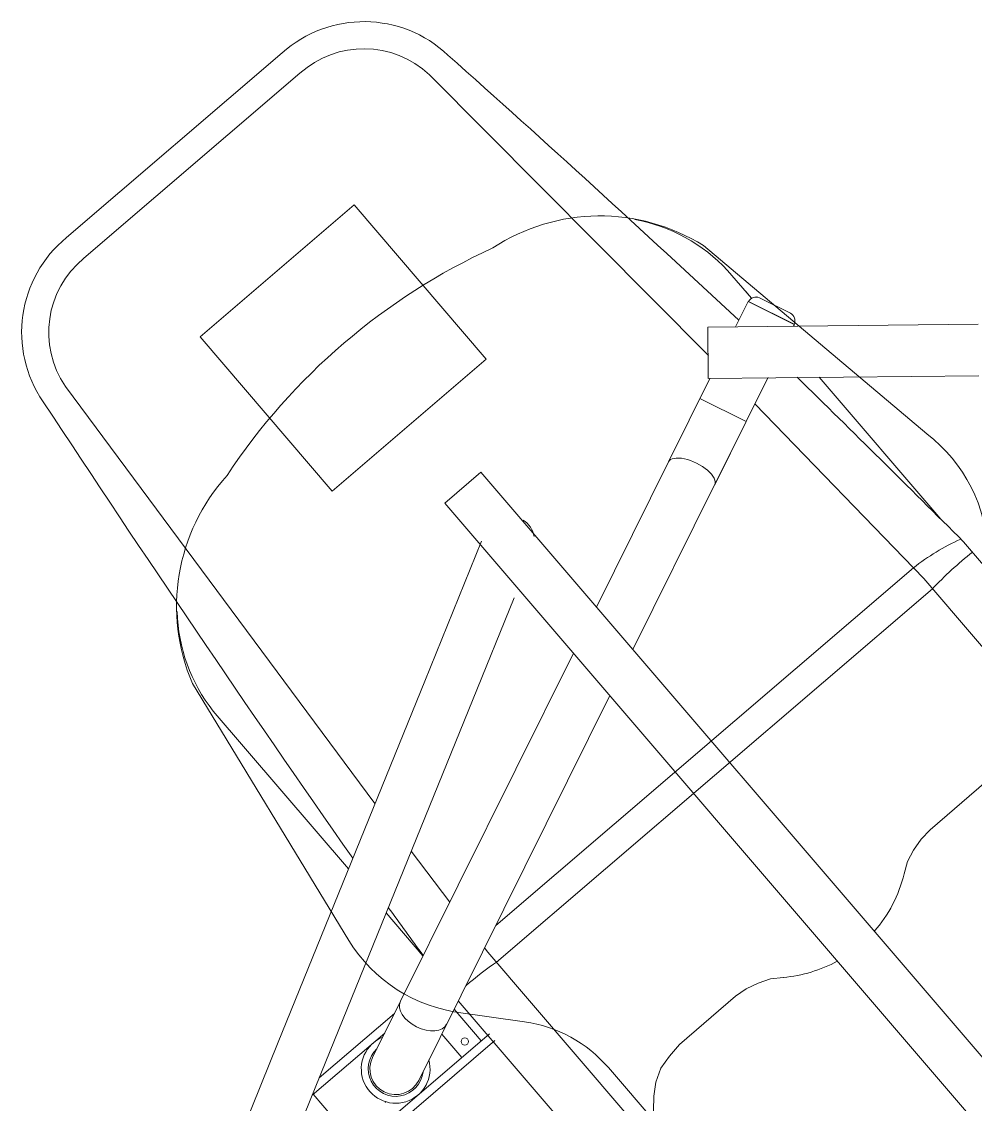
# Model space of a CAD drawing. Header units: metres. Extents: x 2999 to 3109, y 1752 to 1796.
# Drawn here: x 3010.811 to 3011.516, y 1761.376 to 1762.176 of the extents above; entities that cross this region are included whole.
import ezdxf

# ---------------------------------------------------------------- set-up
doc = ezdxf.new("R2010")
doc.units = ezdxf.units.M
doc.layers.add('PAREDES', color=7, linetype='Continuous')

msp = doc.modelspace()

# ---------------------------------------------------------------- linework, layer by layer
at = {"layer": 'PAREDES', "color": 253, "lineweight": 0}
for p, q in [((3011.3388, 1761.95084), (3011.34808, 1761.96952)), ((3011.3388, 1761.95084), (3011.34808, 1761.96952)), ((3011.33908, 1761.95141), (3011.3481, 1761.96957)), ((3011.33908, 1761.95141), (3011.3481, 1761.96957)), ((3011.3822, 1761.95257), (3011.34808, 1761.96952)), ((3011.3822, 1761.95257), (3011.34808, 1761.96952)), ((3011.38222, 1761.95262), (3011.3481, 1761.96957)), ((3011.38222, 1761.95262), (3011.3481, 1761.96957)), ((3011.38198, 1761.95268), (3011.3483, 1761.96941)), ((3011.38198, 1761.95268), (3011.3483, 1761.96941)), ((3011.382, 1761.95273), (3011.34832, 1761.96945)), ((3011.382, 1761.95273), (3011.34832, 1761.96945)), ((3011.37936, 1761.96091), (3011.35643, 1761.97229)), ((3011.37936, 1761.96091), (3011.35643, 1761.97229)), ((3011.37938, 1761.96095), (3011.35646, 1761.97234)), ((3011.37938, 1761.96095), (3011.35646, 1761.97234)), ((3011.31819, 1761.95063), (3011.51818, 1761.95267)), ((3011.31858, 1761.91253), (3011.31819, 1761.95063)), ((3011.38155, 1761.95127), (3011.3822, 1761.95257)), ((3011.38155, 1761.95127), (3011.3822, 1761.95257)), ((3011.38176, 1761.95168), (3011.38222, 1761.95262)), ((3011.38176, 1761.95168), (3011.38222, 1761.95262)), ((3011.2892, 1761.85098), (3011.31978, 1761.91254)), ((3011.28921, 1761.85101), (3011.31978, 1761.91254)), ((3011.31858, 1761.91253), (3011.51857, 1761.91457)), ((3011.34653, 1761.88075), (3011.36253, 1761.91298)), ((3011.34655, 1761.88079), (3011.36277, 1761.91346)), ((3011.34655, 1761.88079), (3011.31242, 1761.89774)), ((3011.32332, 1761.83403), (3011.34653, 1761.88075)), ((3011.32334, 1761.83406), (3011.34655, 1761.88079)), ((3011.2359, 1761.74368), (3011.2892, 1761.85098)), ((3011.12396, 1761.82051), (3011.15056, 1761.8433)), ((3011.64708, 1761.2637), (3011.15056, 1761.8433)), ((3011.15186, 1761.84178), (3011.15056, 1761.8433)), ((3011.26283, 1761.71225), (3011.32332, 1761.83403)), ((3011.61788, 1761.24394), (3011.12396, 1761.82051)), ((3011.10904, 1761.68895), (3011.15099, 1761.79238)), ((3011.47017, 1761.77266), (3011.16149, 1761.50823)), ((3011.14425, 1761.67467), (3011.17505, 1761.75058)), ((3011.4843, 1761.75718), (3011.16198, 1761.48106)), ((3011.09111, 1761.45219), (3011.21897, 1761.7096)), ((3011.00078, 1761.42207), (3011.10904, 1761.68895)), ((3011.10463, 1761.39377), (3011.2459, 1761.67817)), ((3011.036, 1761.40779), (3011.14425, 1761.67467)), ((3011.07051, 1761.41072), (3011.09111, 1761.45219)), ((3011.07051, 1761.41072), (3011.09111, 1761.45219)), ((3011.1508, 1761.42297), (3011.13076, 1761.44637)), ((3011.1508, 1761.42297), (3011.13076, 1761.44637)), ((3011.03107, 1761.39565), (3011.0867, 1761.4433)), ((3010.95605, 1761.3118), (3011.00078, 1761.42207)), ((3011.02587, 1761.38284), (3011.07947, 1761.42875)), ((3011.06912, 1761.35299), (3011.15681, 1761.42812)), ((3011.0753, 1761.34992), (3011.16095, 1761.42329)), ((3011.12158, 1761.42788), (3011.13637, 1761.41061)), ((3011.12158, 1761.42788), (3011.13637, 1761.41061)), ((3011.06472, 1761.41334), (3011.0649, 1761.4137)), ((3010.99127, 1761.29752), (3011.036, 1761.40779)), ((3011.11006, 1761.39043), (3011.11024, 1761.39079)), ((3011.04906, 1761.35729), (3011.02662, 1761.38348))]:
    msp.add_line(p, q, dxfattribs=at)
for points in [[(3011.05588, 1761.5579, -0.007078), (3010.82709, 1761.89545, -0.39016), (3010.8444, 1762.01684), (3011.00362, 1762.15323, -0.39016), (3011.12622, 1762.15171, -0.005664), (3011.34119, 1761.95565, -0.004559)], [(3011.07228, 1761.59833), (3010.84358, 1761.90677, -0.391128), (3010.85722, 1762.00149), (3011.01682, 1762.1382, -0.391128), (3011.11251, 1762.13715), (3011.31871, 1761.92957)], [(3011.73001, 1761.32305, -0.234658), (3011.51686, 1761.16244, -0.272496), (3011.42254, 1761.19568), (3011.2448, 1761.40315, 0.181632), (3011.1829, 1761.4371), (3011.13053, 1761.44453, -0.228787), (3011.04957, 1761.50273), (3010.93733, 1761.68722, -0.293385), (3010.96295, 1761.84086, -0.140345), (3011.15931, 1762.00908, -0.293384), (3011.31506, 1762.01081), (3011.48014, 1761.87159, -0.228787), (3011.52523, 1761.78266), (3011.52507, 1761.77107)], [(3011.35058, 1761.97189), (3011.33289, 1761.99254, 0.160317), (3011.26439, 1762.03011)], [(3011.38421, 1761.91359, -0.002184), (3011.50727, 1761.79186), (3011.7412, 1761.51878, -0.431666), (3011.72849, 1761.32177)], [(3011.35309, 1761.89396), (3011.47791, 1761.76465), (3011.71142, 1761.49206, -0.435023), (3011.70275, 1761.35239), (3011.62683, 1761.28735)], [(3011.05269, 1761.55003), (3010.95265, 1761.6668, -0.160317), (3010.92604, 1761.74026)], [(3011.10792, 1761.48603, -0.000554), (3011.08214, 1761.52155, -0.000554)], [(3011.60022, 1761.26456), (3011.52845, 1761.20307, -0.435023), (3011.3891, 1761.21594), (3011.15559, 1761.48852)], [(3011.72849, 1761.32177), (3011.55475, 1761.17293, -0.431666), (3011.35813, 1761.19061), (3011.1338, 1761.45248)]]:
    msp.add_lwpolyline(points, format="xyb", dxfattribs=at)
msp.add_lwpolyline([(3010.94304, 1761.94333), (3011.04063, 1761.82941), (3011.15455, 1761.927), (3011.05696, 1762.04092)], close=True, dxfattribs=at)
for points in [[(3011.35058, 1761.97189), (3011.34626, 1761.97693)], [(3011.49045, 1761.80862), (3011.40044, 1761.91369)], [(3011.52402, 1761.61459), (3011.48257, 1761.57908)], [(3011.48257, 1761.57908), (3011.47592, 1761.57216), (3011.47033, 1761.56399), (3011.46587, 1761.55557), (3011.46334, 1761.54633)], [(3011.12753, 1761.52551), (3011.099, 1761.56311)], [(3011.10777, 1761.48573), (3011.08052, 1761.51754)], [(3011.15559, 1761.48852), (3011.15324, 1761.49162)], [(3011.37408, 1761.46987), (3011.36457, 1761.46878), (3011.35556, 1761.46567), (3011.34663, 1761.4614), (3011.33876, 1761.45589)], [(3011.33876, 1761.45589), (3011.29732, 1761.42039)], [(3011.29732, 1761.42039), (3011.29003, 1761.41169), (3011.28356, 1761.40276), (3011.27979, 1761.39247), (3011.27832, 1761.38199), (3011.27816, 1761.37142), (3011.28048, 1761.36082), (3011.28448, 1761.35043), (3011.29077, 1761.342)]]:
    msp.add_lwpolyline(points, dxfattribs=at)
msp.add_circle((3011.13871, 1761.42248), 0.00275, dxfattribs=at)
msp.add_circle((3011.13871, 1761.42248), 0.00275, dxfattribs=at)
for centre, radius, start, end in [((3011.35393, 1761.96645), 0.00636, 66.79124, 152.25839), ((3011.35393, 1761.96645), 0.00636, 66.79124, 152.25839), ((3011.35395, 1761.9665), 0.00636, 66.79124, 152.25839), ((3011.35395, 1761.9665), 0.00636, 66.79124, 152.25839), ((3011.37622, 1761.95538), 0.00636, 334.91286, 60.38001), ((3011.37622, 1761.95538), 0.00636, 334.91286, 60.38001), ((3011.37624, 1761.95542), 0.00636, 334.91286, 60.38001), ((3011.37624, 1761.95542), 0.00636, 334.91286, 60.38001), ((3011.17137, 1761.79208), 0.019, 11.28016, 56.88733), ((3011.5788, 1761.63268), 0.17719, 114.52853, 127.8123), ((3011.7083, 1761.54267), 0.31015, 128.84057, 136.30336), ((3011.36549, 1761.57022), 0.10072, 318.82307, 346.28169), ((3011.34011, 1761.22724), 0.31015, 124.86789, 130.33867), ((3011.36549, 1761.57022), 0.10072, 274.88956, 298.78429), ((3011.08757, 1761.40225), 0.0254, 112.17598, 14.99527), ((3011.08757, 1761.40225), 0.02032, 133.22143, 353.94982), ((3011.08757, 1761.40225), 0.01905, 153.58563, 333.58563), ((3011.08757, 1761.40225), 0.01905, 153.58563, 333.58563), ((3011.0846, 1761.39295), 0.01589, 252.43868, 254.22272)]:
    msp.add_arc(centre, radius, start, end, dxfattribs=at)
for centre, ratio, start_param, end_param in [((3011.30626, 1761.8425), 0.438438, 0, 3.141593), ((3011.10817, 1761.44372), 0.610847, 3.141593, 6.283185)]:
    msp.add_ellipse(centre, major_axis=(0.01706, -0.00847), ratio=ratio, start_param=start_param, end_param=end_param, dxfattribs=at)

doc.saveas('drawing.dxf')
